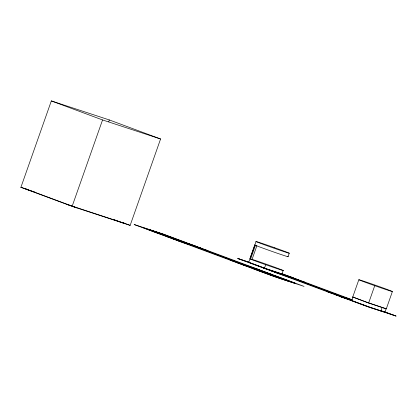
<?xml version="1.0" encoding="UTF-8"?>
<svg xmlns="http://www.w3.org/2000/svg" width="417" height="417" viewBox="0 0 417 417"><rect width="100%" height="100%" fill="white"/><g stroke="black" fill="none" stroke-linecap="round" stroke-linejoin="round"><path stroke-width="0.63" d="M20.913 187.301L51.338 100.914L109.363 119.96L160.581 138.991L130.156 225.378L72.105 206.326L20.85 187.28L27.376 189.422M72.131 206.332L102.556 119.945L160.581 138.991M108.717 121.795L109.363 119.96M254.787 244.982L249.877 258.743M256.048 241.589L248.746 262.324L267.865 269.356L282.048 274.032L280.75 273.39M250.57 259.129L255.439 245.305L256.867 245.754L251.998 259.577L250.57 259.129L251.18 259.384A17.811 0.344 19.4 0 0 264.701 264.362L269.085 265.9A17.811 0.344 19.4 0 0 283.367 270.565A17.811 0.344 19.4 0 0 268.444 264.962L264.06 263.419A17.811 0.344 19.4 0 0 251.368 259.155M265.702 264.717L264.482 268.173L263.909 268.209M282.168 273.333L283.179 270.451M288.048 256.632L289.064 253.75M352.751 296.993L358.839 279.713A17.811 0.344 19.4 0 1 374.289 284.811A17.811 0.344 19.4 0 1 392.043 291.342L392.387 291.561L386.304 308.841L368.654 302.971L352.751 296.993L367.653 302.617L386.304 308.841M352.918 297.123L351.703 300.579L370.822 307.61L385.225 312.307L369.144 307.027L351.395 300.433L351.755 300.464M368.654 302.971L374.742 285.692M380.862 311.035L382.076 307.579M386.137 308.705L384.922 312.161L395.879 315.982L366.355 306.271M366.866 306.464L367.44 306.427M179.878 241.12L172.94 238.774L181.452 241.709L176.313 239.952L181.254 241.709L179.68 241.125M277.607 272.911L270.664 270.565L279.182 273.495L274.042 271.738L278.983 273.5L277.409 272.916M248.803 262.21L248.438 262.178L266.187 268.772L282.273 274.052L281.48 273.677M192.492 245.332L201.03 248.271L187.572 243.58M290.222 277.117L298.754 280.057L285.296 275.366M180.806 241.219L186.274 242.814L163.626 234.396L143.109 227.661L154.827 232.18L180.587 241.146M257.409 269.69L251.936 268.1A22.893 0.438 19.4 0 0 274.61 276.523A22.893 0.438 19.4 0 0 295.106 283.247L283.388 278.733L257.628 269.763M134.175 224.528L163.203 234.052L304.04 286.385L275.027 276.862L134.217 224.544M367.33 306.615L237.789 258.504L248.631 262.058M26.036 189.203L34.971 192.138M263.398 268.016L292.922 277.727L281.965 273.906M166.185 236.418L195.198 245.941M276.706 272.963L289.299 277.096M293.146 278.358L305.734 282.491M178.982 241.177L191.57 245.305M195.422 246.572L208.01 250.7M67.012 204.429L71.651 205.956L25.557 188.828M72.266 206.154L118.892 221.458L113.471 219.441M119.507 221.662L125.037 223.476L123.229 222.803M327.924 291.994L340.517 296.127M344.369 297.389L352.162 299.948M230.2 260.208L242.793 264.342M246.645 265.603L259.228 269.731M352.125 300.516L340.725 296.748L351.62 300.454M243.033 264.972L272.03 274.49M396.134 316.081L384.61 311.796M285.233 275.345L293.578 278.29L292.004 277.706M187.509 243.559L195.849 246.499L194.275 245.915M237.789 258.504L248.662 262.199M247.276 266.155L250.659 267.339L237.158 262.632L245.691 265.572L242.334 264.399M51.338 100.914L102.556 119.945M282.252 273.766L352.073 299.708M280.36 273.604L352.287 300.334M276.492 272.337L352.089 300.428M182.63 241.818L259.452 270.362M178.763 240.546L255.6 269.095M125.606 223.684L130.156 225.378M119.46 221.672L124.016 223.361M72.219 206.165L76.775 207.859M381.44 310.764L383.14 311.426M358.839 279.713L359.183 279.927A17.811 0.344 19.4 0 0 376.937 286.463A17.811 0.344 19.4 0 0 392.387 291.561M254.745 244.92L256.048 245.566A17.811 0.344 19.4 0 0 269.57 250.539L273.953 252.082A17.811 0.344 19.4 0 0 287.36 256.325M258.227 269.752L265.129 272.087L258.227 269.752M343.415 297.357L334.882 294.418L348.383 299.125L340.058 296.185L343.415 297.357M158.46 232.717L149.171 229.673L170.939 237.758L180.227 240.807L158.46 232.717M258.425 269.747L256.653 269.168L261.793 270.92L256.846 269.163L258.425 269.747M267.287 273.156L258.003 270.107L279.771 278.196L289.054 281.246L267.287 273.156M274.532 247.682L270.143 246.139A17.811 0.344 19.4 0 0 255.861 241.479A17.811 0.344 19.4 0 0 270.784 247.083L275.168 248.626A17.811 0.344 19.4 0 0 289.45 253.286A17.811 0.344 19.4 0 0 274.532 247.682"/></g></svg>
